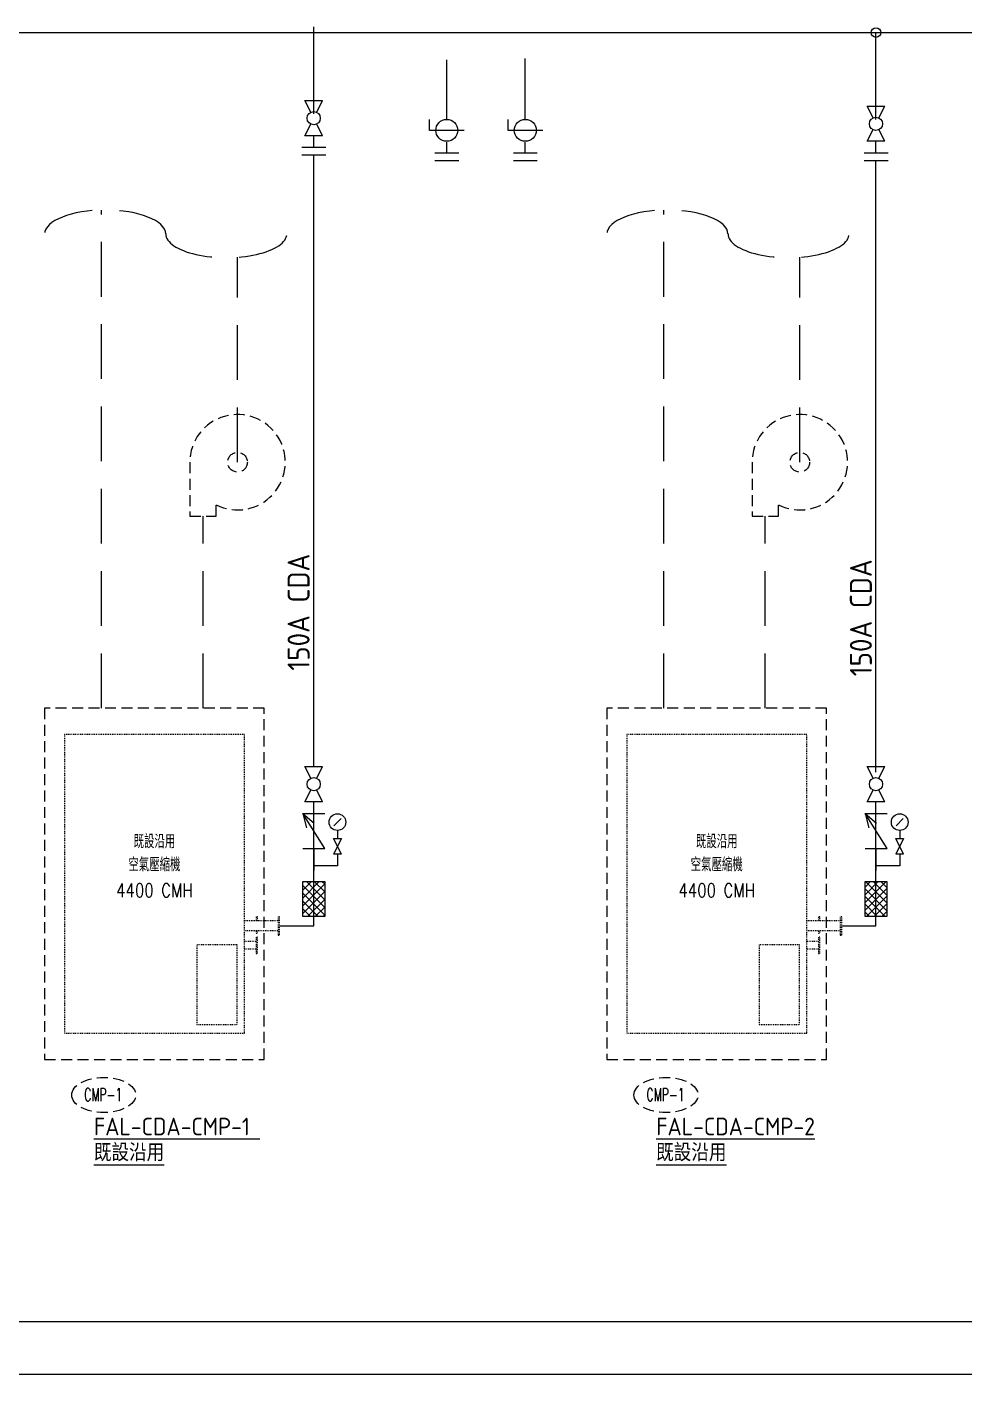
# Model space of a CAD drawing. Header units: millimetres. Extents: x -418 to 883, y -30 to 1351.
# Drawn here: x 194.7 to 301.4, y 1054.9 to 1208.4 of the extents above; entities that cross this region are included whole.
import ezdxf
from ezdxf.enums import TextEntityAlignment as Align

# ---------------------------------------------------------------- set-up
doc = ezdxf.new("R2010")
doc.units = ezdxf.units.MM
doc.header["$LTSCALE"] = 10
doc.linetypes.add('HIDDEN', pattern=[0.375, 0.25, -0.125])
doc.linetypes.add('HIDDEN2', pattern=[0.1875, 0.125, -0.0625])
for name, color, linetype in [('m-eqpm-txt', 4, 'Continuous'), ('U-CDA-EQ-P2', 9, 'Continuous'), ('U-CDA-EXISTING', 1, 'HIDDEN2'), ('U-CDA-PIPE', 203, 'Continuous'), ('U-CDA-TXT-01', 3, 'Continuous'), ('U-CDA-V', 2, 'Continuous'), ('U-CH-PIPE', 130, 'Continuous'), ('U-CH-V', 2, 'Continuous'), ('U-CW-V', 3, 'Continuous')]:
    doc.layers.add(name, color=color, linetype=linetype)
doc.styles.add('AA-TXT', font='isocp.shx', dxfattribs={"bigfont": 'chineset.shx'})
doc.styles.add('CHINA', font='simplex.shx', dxfattribs={"width": 0.8, "bigfont": 'china.shx'})
doc.styles.add('SIMPLEX', font='simplex.shx', dxfattribs={"width": 0.6})

# ---------------------------------------------------------------- blocks, each defined once
blk = doc.blocks.new('A$C5D640173')
at = {"layer": 'U-CDA-V'}
for p, q in [((0, 0), (0, 2.72)), ((0.88, 0), (0.88, 2.72))]:
    blk.add_line(p, q, dxfattribs=at)
blk = doc.blocks.new('A$C05D23F1C')
at = {"layer": 'U-CW-V', "color": 2}
for p, q in [((1.25, 0), (1.25, 3.95)), ((1.25, 3.95), (2.5, 3.95))]:
    blk.add_line(p, q, dxfattribs=at)
blk.add_circle((1.25, 1.98), 1.25, dxfattribs=at)
blk = doc.blocks.new('S-F-80A')
at = {"color": 0, "linetype": 'ByBlock'}
blk.add_lwpolyline([(0, 92.5), (0, -92.5), (18, -92.5), (18, 92.5)], close=True, dxfattribs=at)
blk = doc.blocks.new('S-F-100A')
at = {"color": 0, "linetype": 'ByBlock'}
blk.add_lwpolyline([(0, 105), (0, -105), (18, -105), (18, 105)], close=True, dxfattribs=at)
blk = doc.blocks.new('COMP')
for p, q in [((2432, 1277.15), (2050, 1277.15)), ((2432, 1162.85), (2050, 1162.85))]:
    blk.add_line(p, q)
at = {"color": 0, "linetype": 'ByBlock'}
for p, q in [((2182, 1044.55), (2050, 1044.55)), ((2182, 955.45), (2050, 955.45))]:
    blk.add_line(p, q, dxfattribs=at)
blk.add_lwpolyline([(2050, 0), (2050, 3400), (0, 3400), (0, 0)], close=True, dxfattribs=at)
for points in [[(2200, 1277.15), (2200, 1322.5), (2182, 1322.5), (2182, 1277.15)], [(2182, 1162.85), (2182, 1137.5), (2200, 1137.5), (2200, 1162.85)]]:
    blk.add_lwpolyline(points, dxfattribs=at)
at = {"color": 9, "linetype": 'HIDDEN'}
blk.add_lwpolyline([(1967, 96), (1967, 1006), (1507, 1006), (1507, 96)], close=True, dxfattribs=at)
blk.add_blockref('S-F-100A', (2432, 1220))
at = {"color": 0, "linetype": 'ByBlock'}
blk.add_blockref('S-F-80A', (2182, 1000), dxfattribs=at)
blk = doc.blocks.new('A$Cdcd56458')
at = {"layer": 'U-CDA-EXISTING', "ltscale": 5}
for p, q in [((6.49, 46.05), (6.49, 102.78)), ((21.96, 74.07), (21.96, 97.41)), ((18.03, 46.05), (18.03, 67.92))]:
    blk.add_line(p, q, dxfattribs=at)
at = {"layer": 'U-CDA-EXISTING'}
blk.add_lwpolyline([(19.53, 69.21, 3.520459), (16.53, 74.07), (16.53, 67.92), (19.53, 67.92)], format="xyb", close=True, dxfattribs=at)
blk.add_lwpolyline([(0, 46.05), (0, 6.05), (25, 6.05), (25, 46.05)], close=True, dxfattribs=at)
blk.add_circle((21.96, 74.07), 1.12, dxfattribs=at)
at = {"layer": 'U-CDA-EXISTING', "ltscale": 5}
for centre, start_param, end_param in [((6.89, 100.08), 3.141593, 6.283185), ((20.68, 100.08), 0, 3.141593)]:
    blk.add_ellipse(centre, major_axis=(-6.89, 0), ratio=0.393286, start_param=start_param, end_param=end_param, dxfattribs=at)
at = {"layer": 'U-CDA-EXISTING'}
blk.add_ellipse((6.73, 2), major_axis=(-3.65, 0), ratio=0.5476, dxfattribs=at)
at = {"layer": 'U-CDA-EXISTING', "xscale": 0.01, "yscale": 0.01, "zscale": 0.01}
blk.add_blockref('COMP', (2.25, 9.05), dxfattribs=at)
at = {"layer": 'U-CDA-EXISTING', "style": 'CHINA', "width": 0.8}
for s, p in [('既設沿用', (12.5, 30.1)), ('空氣壓縮機', (12.5, 27.47)), ('4400 CMH', (12.5, 24.53))]:
    blk.add_text(s, height=1.56, dxfattribs=at).set_placement(p, align=Align.CENTER)
at = {"layer": 'U-CDA-EXISTING', "style": 'SIMPLEX', "width": 0.6}
blk.add_text('CMP-1', height=1.5, dxfattribs=at).set_placement((6.67, 2.04), align=Align.MIDDLE)
blk = doc.blocks.new('A$C365B31E3')
at = {"layer": 'U-CH-V'}
h = blk.add_hatch(dxfattribs=at)
h.set_pattern_fill('ANSI37', color=2, scale=5, style=0)
h.set_pattern_definition([(45, (-252.0458, -353.4498), (-0.4419417, 0.4419417), []), (135, (-252.0458, -353.4498), (-0.4419417, -0.4419417), [])])
h.paths.add_polyline_path([(0, 2.5), (4, 2.5), (4, 0), (0, 0)])
at = {"layer": 'U-CH-V', "color": 2}
for p, q in [((0, 2.5), (4, 2.5)), ((0, 0), (0, 2.5)), ((4, 2.5), (4, 0)), ((4, 0), (0, 0))]:
    blk.add_line(p, q, dxfattribs=at)

msp = doc.modelspace()

# ---------------------------------------------------------------- linework, layer by layer
at = {"color": 252, "linetype": 'HIDDEN'}
for p, q in [((227.36, 1114.77), (227.36, 1111.03)), ((291.37, 1114.77), (291.37, 1111.03))]:
    msp.add_line(p, q, dxfattribs=at)
at = {"layer": 'U-CDA-PIPE'}
for p, q in [((33.19, 1207.72), (443.94, 1207.72)), ((227.36, 1198.47), (227.36, 1208.36)), ((291.37, 1197.83), (291.37, 1207.72)), ((227.36, 1194.67), (227.36, 1195.97)), ((291.37, 1194.03), (291.37, 1195.33)), ((227.36, 1124.11), (227.36, 1193.79)), ((291.37, 1123.47), (291.37, 1193.15)), ((227.36, 1105.96), (227.36, 1120.11)), ((291.37, 1105.96), (291.37, 1120.11)), ((223.48, 1105.96), (227.36, 1105.96)), ((287.49, 1105.96), (291.37, 1105.96)), ((33.19, 1060.92), (485.99, 1060.92)), ((27.81, 1054.92), (480.61, 1054.92))]:
    msp.add_line(p, q, dxfattribs=at)
msp.add_circle((291.37, 1207.72), 0.548, dxfattribs=at)
at = {"layer": 'U-CDA-V'}
for p, q in [((227.03, 1198.64), (226.36, 1199.97)), ((226.36, 1199.97), (228.36, 1199.97)), ((227.7, 1198.64), (228.36, 1199.97)), ((291.04, 1198), (290.37, 1199.33)), ((290.37, 1199.33), (292.37, 1199.33)), ((291.71, 1198), (292.37, 1199.33)), ((226.36, 1195.97), (227.03, 1197.3)), ((228.36, 1195.97), (227.7, 1197.3)), ((228.36, 1195.97), (226.36, 1195.97)), ((290.37, 1195.33), (291.04, 1196.66)), ((292.37, 1195.33), (290.37, 1195.33)), ((292.37, 1195.33), (291.71, 1196.66)), ((227.03, 1122.78), (226.36, 1124.11)), ((226.36, 1124.11), (228.36, 1124.11)), ((227.7, 1122.78), (228.36, 1124.11)), ((291.04, 1122.78), (290.37, 1124.11)), ((290.37, 1124.11), (292.37, 1124.11)), ((291.71, 1122.78), (292.37, 1124.11)), ((226.36, 1120.11), (227.03, 1121.44)), ((228.36, 1120.11), (226.36, 1120.11)), ((228.36, 1120.11), (227.7, 1121.44)), ((290.37, 1120.11), (291.04, 1121.44)), ((292.37, 1120.11), (290.37, 1120.11)), ((292.37, 1120.11), (291.71, 1121.44)), ((226.11, 1118.77), (227.4, 1117.66)), ((226.11, 1118.77), (226.55, 1117.13)), ((226.11, 1118.77), (228.62, 1118.77)), ((228.62, 1114.77), (226.11, 1118.77)), ((290.12, 1118.77), (291.41, 1117.66)), ((290.12, 1118.77), (290.56, 1117.13)), ((290.12, 1118.77), (292.63, 1118.77)), ((292.63, 1114.77), (290.12, 1118.77)), ((229.65, 1117.38), (230.47, 1118.2)), ((293.66, 1117.38), (294.48, 1118.2)), ((230.51, 1115.94), (229.61, 1114.15)), ((230.51, 1114.15), (229.61, 1115.94)), ((229.61, 1115.94), (230.51, 1115.94)), ((230.06, 1116.84), (230.06, 1115.94)), ((294.52, 1115.94), (293.62, 1114.15)), ((294.52, 1114.15), (293.62, 1115.94)), ((293.62, 1115.94), (294.52, 1115.94)), ((294.07, 1116.84), (294.07, 1115.94)), ((226.11, 1114.77), (228.62, 1114.77)), ((230.51, 1114.15), (229.61, 1114.15)), ((230.06, 1114.15), (230.06, 1112.8)), ((290.12, 1114.77), (292.63, 1114.77)), ((294.52, 1114.15), (293.62, 1114.15)), ((294.07, 1114.15), (294.07, 1112.8)), ((230.06, 1112.8), (227.36, 1112.8)), ((294.07, 1112.8), (291.37, 1112.8))]:
    msp.add_line(p, q, dxfattribs=at)
for centre, radius in [((227.36, 1197.97), 0.75), ((291.37, 1197.33), 0.75), ((227.36, 1122.11), 0.75), ((291.37, 1122.11), 0.75), ((230.06, 1117.79), 0.952), ((294.07, 1117.79), 0.952)]:
    msp.add_circle(centre, radius, dxfattribs=at)
at = {"layer": 'U-CH-PIPE'}
for p, q in [((242.52, 1203.97), (242.52, 1204.61)), ((251.45, 1204.26), (251.45, 1204.76)), ((242.52, 1197.83), (242.52, 1203.97)), ((251.45, 1197.83), (251.45, 1204.26)), ((242.52, 1194.03), (242.52, 1195.24)), ((251.45, 1194.03), (251.45, 1195.24))]:
    msp.add_line(p, q, dxfattribs=at)

# ---------------------------------------------------------------- block references
at = {"color": 252, "linetype": 'HIDDEN', "rotation": 270}
for p in [(226.11, 1111.03), (290.12, 1111.03)]:
    msp.add_blockref('A$C365B31E3', p, dxfattribs=at)
at = {"layer": 'U-CDA-EQ-P2'}
for p in [(196.73, 1084.71), (260.74, 1084.71)]:
    msp.add_blockref('A$Cdcd56458', p, dxfattribs=at)
at = {"layer": 'U-CDA-V'}
for name, p, rotation in [('A$C05D23F1C', (244.49, 1195.33), 90), ('A$C05D23F1C', (253.43, 1195.33), 90), ('A$C5D640173', (226.01, 1194.67), 270), ('A$C5D640173', (241.16, 1194.03), 270), ('A$C5D640173', (250.09, 1194.03), 270), ('A$C5D640173', (290.02, 1194.03), 270)]:
    msp.add_blockref(name, p, dxfattribs=dict(at, rotation=rotation))

# ---------------------------------------------------------------- texts
at = {"layer": 'm-eqpm-txt', "style": 'AA-TXT'}
for s, p in [('%%UFAL-CDA-CMP-1 ', (202.34, 1082.12)), ('%%UFAL-CDA-CMP-2', (266.35, 1082.12)), ('%%U既設沿用', (202.34, 1079.16)), ('%%U既設沿用', (266.35, 1079.16))]:
    msp.add_text(s, height=2, dxfattribs=at).set_placement(p)
at = {"layer": 'U-CDA-TXT-01', "style": 'AA-TXT'}
for p in [(225.64, 1141.7), (289.65, 1141.06)]:
    msp.add_text('150A CDA', height=2.5, rotation=90, dxfattribs=at).set_placement(p, align=Align.MIDDLE_CENTER)

doc.saveas('drawing.dxf')
